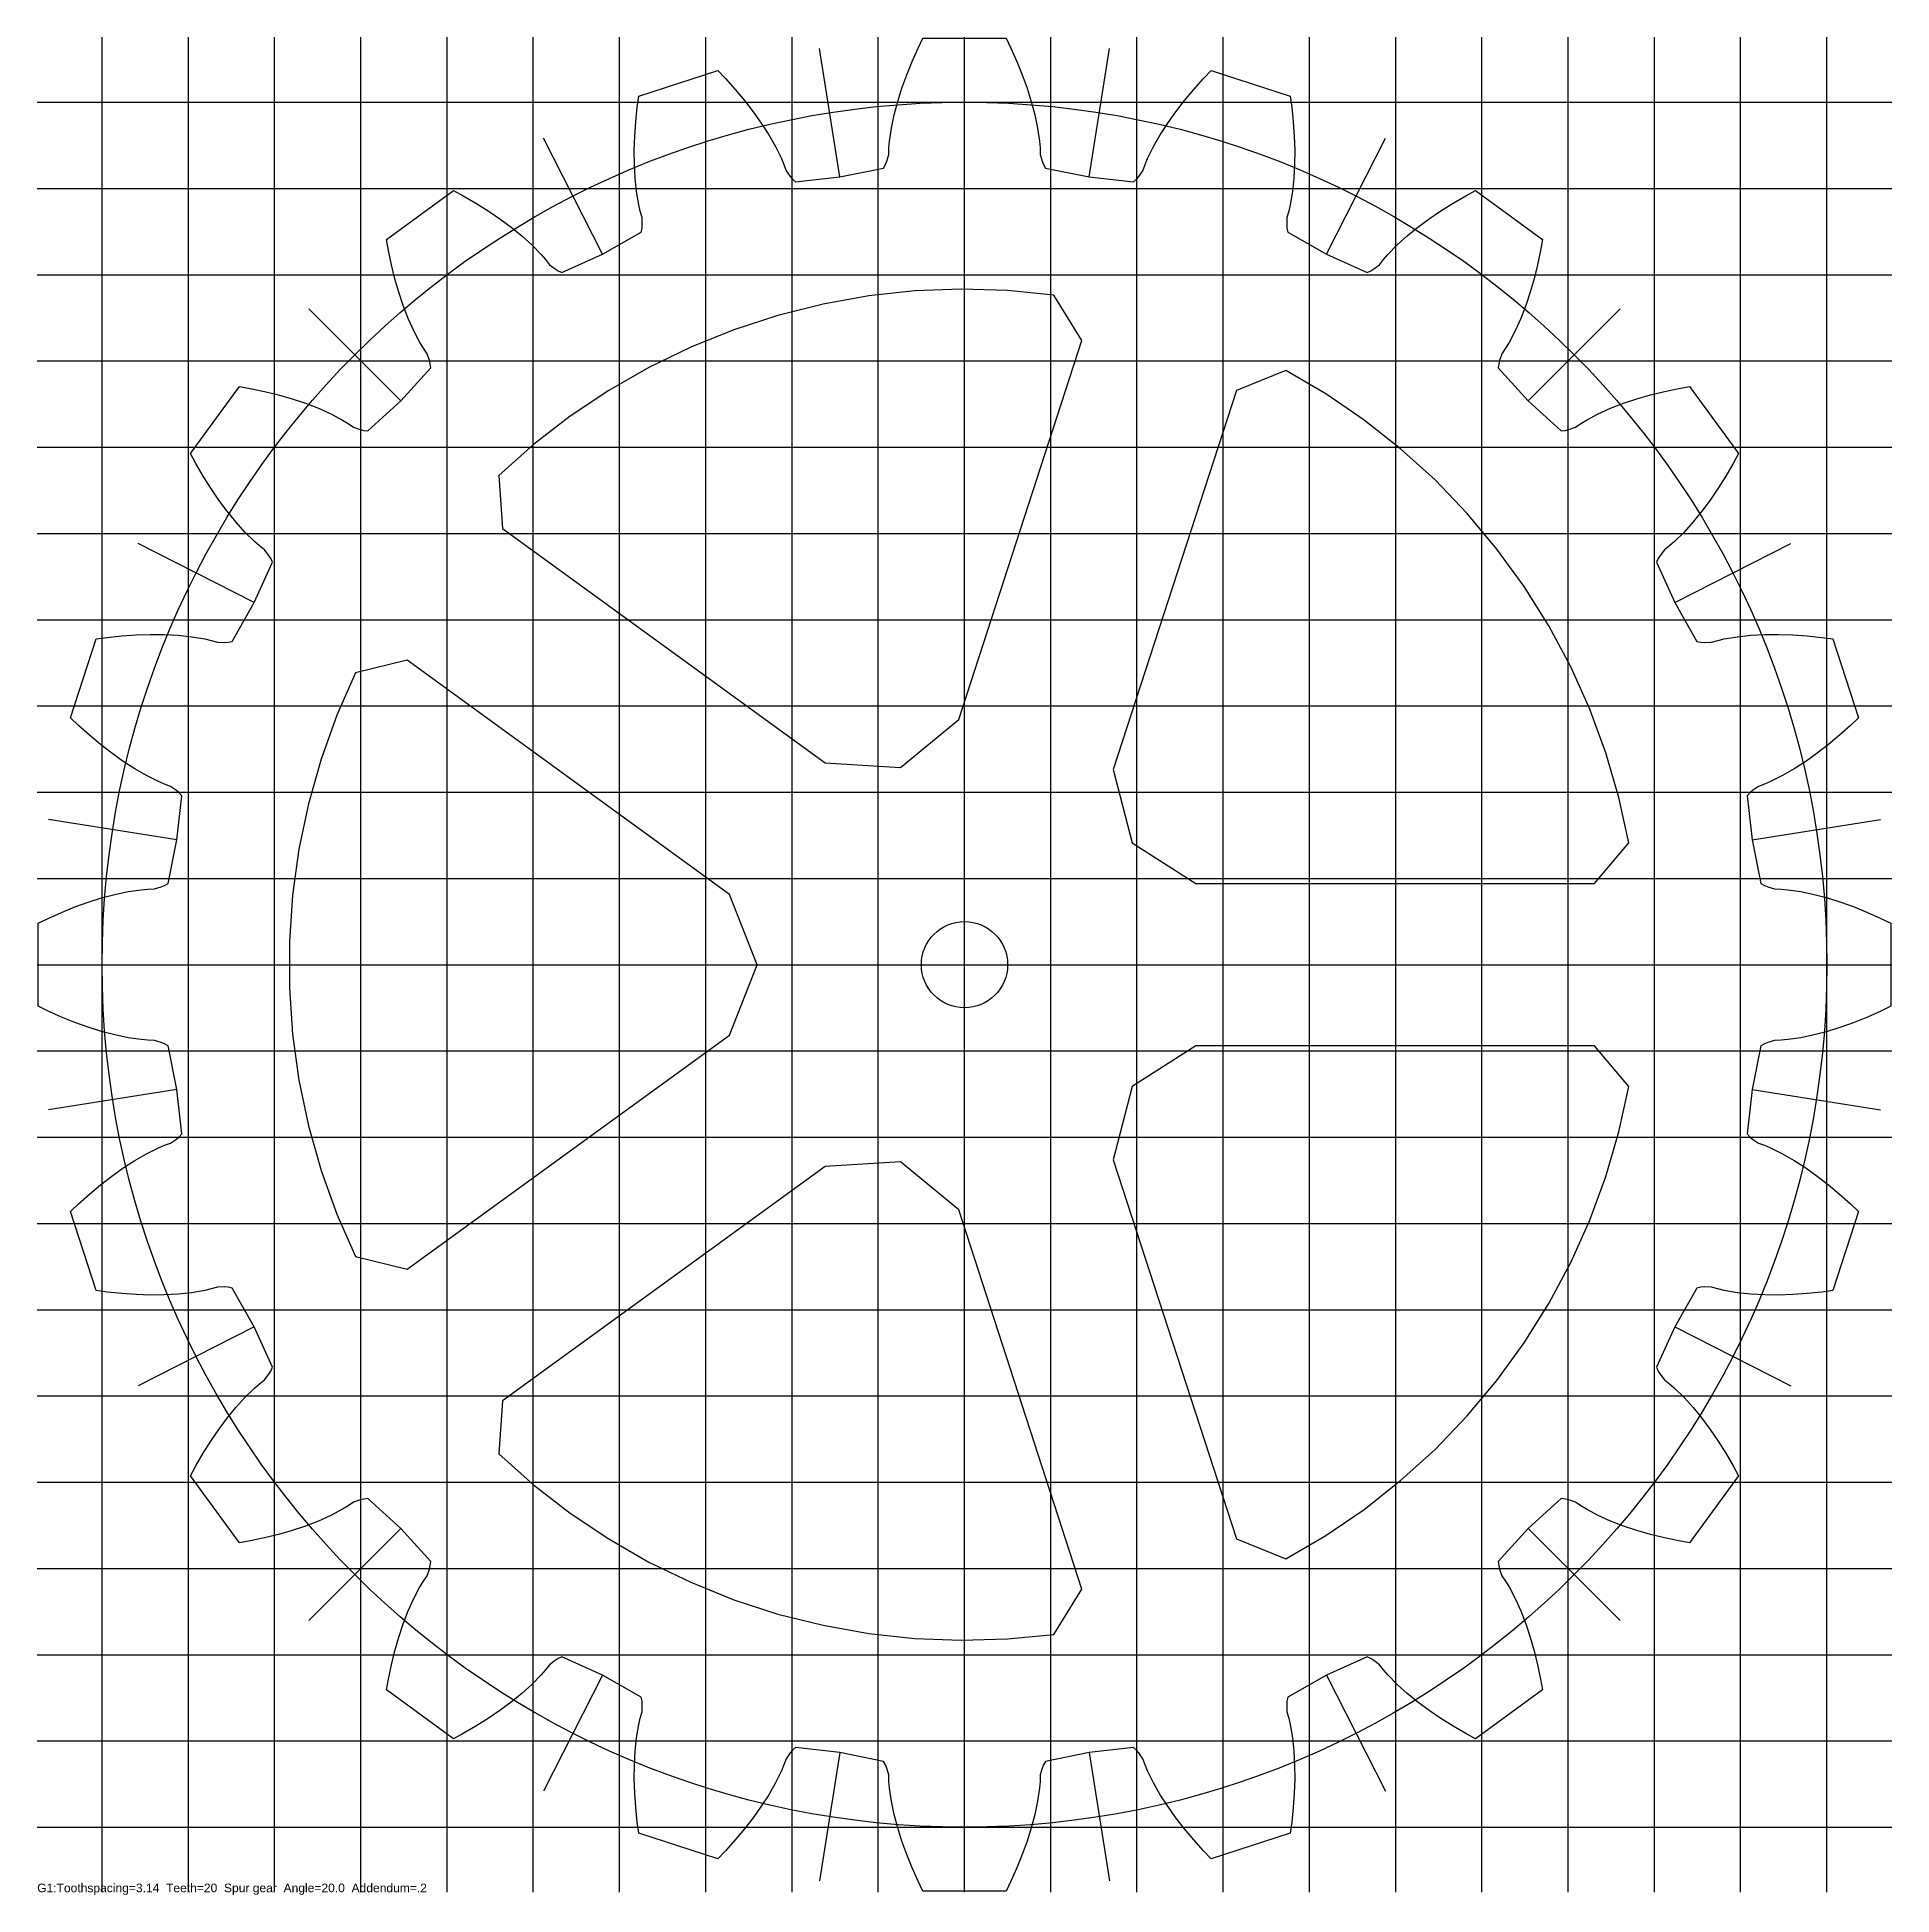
# Model space of a CAD drawing. Extents: x 0 to 21.5, y 0 to 21.5.
import ezdxf

# ---------------------------------------------------------------- set-up
doc = ezdxf.new("R2010")
doc.units = 0
doc.layers.add('labels', color=1, linetype='Continuous')
doc.styles.add('ARIAL', font='Arial.ttf')

msp = doc.modelspace()

# ---------------------------------------------------------------- linework, layer by layer
at = {"layer": 'a'}
for p, q in [((10.75367, 7.16911), (10.75367, 14.33822)), ((7.16911, 10.75367), (14.33822, 10.75367))]:
    msp.add_line(p, q, dxfattribs=at)
for points in [[(19.88616, 12.20011), (19.9899, 11.69442), (20.03013, 11.67088), (20.06949, 11.65563), (20.14747, 11.63175), (20.22339, 11.6293), (20.29967, 11.62272), (20.45299, 11.60041), (20.60701, 11.56814), (20.76149, 11.5273), (20.91625, 11.47871), (21.07114, 11.42291), (21.226, 11.36028), (21.3807, 11.29111), (21.49656, 11.23508), (21.49656, 10.27226), (21.3807, 10.21623), (21.226, 10.14706), (21.07114, 10.08443), (20.91625, 10.02863), (20.76149, 9.98004), (20.60701, 9.9392), (20.45299, 9.90693), (20.29967, 9.88461), (20.22339, 9.87803), (20.14747, 9.87559), (20.06949, 9.8517), (20.03013, 9.83646), (19.9899, 9.81291), (19.88616, 9.30722), (19.88616, 9.30722), (19.82855, 8.79423), (19.85954, 8.7594), (19.89226, 8.73274), (19.95904, 8.68593), (20.03049, 8.66014), (20.10101, 8.63031), (20.23993, 8.56171), (20.37644, 8.48342), (20.51074, 8.39684), (20.64291, 8.30281), (20.77297, 8.20188), (20.9009, 8.09446), (21.02666, 7.98087), (21.11952, 7.89178), (20.822, 6.97609), (20.6945, 6.9586), (20.52599, 6.94062), (20.35936, 6.92891), (20.19481, 6.9237), (20.03261, 6.92531), (19.87307, 6.93421), (19.71662, 6.95111), (19.56391, 6.97727), (19.48932, 6.99459), (19.41636, 7.01572), (19.33482, 7.0171), (19.29268, 7.01477), (19.24713, 7.00481), (18.99221, 6.55592), (18.99221, 6.55592), (18.7789, 6.08584), (18.79761, 6.04314), (18.82049, 6.00767), (18.86954, 5.94252), (18.92952, 5.89591), (18.98737, 5.84575), (19.09829, 5.73758), (19.20392, 5.62093), (19.3049, 5.49709), (19.40154, 5.36682), (19.49404, 5.23064), (19.58252, 5.08894), (19.66702, 4.94205), (19.72781, 4.82862), (19.16188, 4.04969), (19.03522, 4.07245), (18.8694, 4.10743), (18.70731, 4.14779), (18.5492, 4.19368), (18.39544, 4.24534), (18.24646, 4.3031), (18.10289, 4.36752), (17.96573, 4.43959), (17.90015, 4.4791), (17.83729, 4.52175), (17.76016, 4.54826), (17.71936, 4.55906), (17.67297, 4.56366), (17.29181, 4.21552), (17.29181, 4.21552), (16.94367, 3.83436), (16.94827, 3.78797), (16.95907, 3.74717), (16.98559, 3.67005), (17.02823, 3.60719), (17.06775, 3.5416), (17.13982, 3.40445), (17.20424, 3.26088), (17.262, 3.11189), (17.31366, 2.95813), (17.35955, 2.80003), (17.39991, 2.63793), (17.43488, 2.47211), (17.45765, 2.34545), (16.67871, 1.77953), (16.56529, 1.84032), (16.41839, 1.92482), (16.2767, 2.01329), (16.14052, 2.10579), (16.01024, 2.20244), (15.8864, 2.30341), (15.76976, 2.40905), (15.66159, 2.51997), (15.61143, 2.57782), (15.56482, 2.6378), (15.49966, 2.68685), (15.4642, 2.70973), (15.4215, 2.72844), (14.95141, 2.51513), (14.95141, 2.51513), (14.50253, 2.2602), (14.49257, 2.21466), (14.49023, 2.17252), (14.49162, 2.09098), (14.51275, 2.01802), (14.53007, 1.94343), (14.55622, 1.79072), (14.57312, 1.63426), (14.58202, 1.47472), (14.58363, 1.31252), (14.57843, 1.14798), (14.56672, 0.98134), (14.54874, 0.81283), (14.53125, 0.68534), (13.61556, 0.38781), (13.52647, 0.48068), (13.41288, 0.60644), (13.30546, 0.73437), (13.20452, 0.86442), (13.11049, 0.9966), (13.02392, 1.1309), (12.94563, 1.2674), (12.87703, 1.40632), (12.84719, 1.47684), (12.82141, 1.54829), (12.77459, 1.61507), (12.74794, 1.64779), (12.71311, 1.67878), (12.20011, 1.62117), (12.20011, 1.62117), (11.69442, 1.51744), (11.67088, 1.4772), (11.65563, 1.43785), (11.63175, 1.35987), (11.6293, 1.28395), (11.62272, 1.20766), (11.60041, 1.05434), (11.56814, 0.90032), (11.5273, 0.74584), (11.47871, 0.59108), (11.42291, 0.4362), (11.36028, 0.28134), (11.29111, 0.12663), (11.23508, 0.01078), (10.27226, 0.01078), (10.21623, 0.12663), (10.14706, 0.28134), (10.08443, 0.4362), (10.02863, 0.59108), (9.98004, 0.74584), (9.9392, 0.90032), (9.90693, 1.05434), (9.88461, 1.20766), (9.87803, 1.28395), (9.87559, 1.35987), (9.8517, 1.43785), (9.83646, 1.4772), (9.81291, 1.51744), (9.30722, 1.62117), (9.30722, 1.62117), (8.79423, 1.67878), (8.7594, 1.64779), (8.73274, 1.61507), (8.68593, 1.54829), (8.66014, 1.47684), (8.63031, 1.40632), (8.56171, 1.2674), (8.48342, 1.1309), (8.39684, 0.9966), (8.30281, 0.86442), (8.20188, 0.73437), (8.09446, 0.60644), (7.98087, 0.48068), (7.89178, 0.38781), (6.97609, 0.68534), (6.9586, 0.81283), (6.94062, 0.98134), (6.92891, 1.14798), (6.9237, 1.31252), (6.92531, 1.47472), (6.93421, 1.63426), (6.95111, 1.79072), (6.97727, 1.94343), (6.99459, 2.01802), (7.01572, 2.09098), (7.0171, 2.17252), (7.01477, 2.21466), (7.00481, 2.2602), (6.55592, 2.51513), (6.55592, 2.51513), (6.08584, 2.72844), (6.04314, 2.70973), (6.00767, 2.68685), (5.94252, 2.6378), (5.89591, 2.57782), (5.84575, 2.51997), (5.73758, 2.40905), (5.62093, 2.30341), (5.49709, 2.20244), (5.36682, 2.10579), (5.23064, 2.01329), (5.08894, 1.92482), (4.94205, 1.84032), (4.82862, 1.77953), (4.04969, 2.34545), (4.07245, 2.47211), (4.10743, 2.63793), (4.14779, 2.80003), (4.19368, 2.95813), (4.24534, 3.11189), (4.3031, 3.26088), (4.36752, 3.40445), (4.43959, 3.5416), (4.4791, 3.60719), (4.52175, 3.67005), (4.54826, 3.74717), (4.55906, 3.78797), (4.56366, 3.83436), (4.21552, 4.21552), (4.21552, 4.21552), (3.83436, 4.56366), (3.78797, 4.55906), (3.74717, 4.54826), (3.67005, 4.52175), (3.60719, 4.4791), (3.5416, 4.43959), (3.40445, 4.36752), (3.26088, 4.3031), (3.11189, 4.24534), (2.95813, 4.19368), (2.80003, 4.14779), (2.63793, 4.10743), (2.47211, 4.07245), (2.34545, 4.04969), (1.77953, 4.82862), (1.84032, 4.94205), (1.92482, 5.08894), (2.01329, 5.23064), (2.10579, 5.36682), (2.20244, 5.49709), (2.30341, 5.62093), (2.40905, 5.73758), (2.51997, 5.84575), (2.57782, 5.89591), (2.6378, 5.94252), (2.68685, 6.00767), (2.70973, 6.04314), (2.72844, 6.08584), (2.51513, 6.55592), (2.51513, 6.55592), (2.2602, 7.00481), (2.21466, 7.01477), (2.17252, 7.0171), (2.09098, 7.01572), (2.01802, 6.99459), (1.94343, 6.97727), (1.79072, 6.95111), (1.63426, 6.93421), (1.47472, 6.92531), (1.31252, 6.9237), (1.14798, 6.92891), (0.98134, 6.94062), (0.81283, 6.9586), (0.68534, 6.97609), (0.38781, 7.89178), (0.48068, 7.98087), (0.60644, 8.09446), (0.73437, 8.20188), (0.86442, 8.30281), (0.9966, 8.39684), (1.1309, 8.48342), (1.2674, 8.56171), (1.40632, 8.63031), (1.47684, 8.66014), (1.54829, 8.68593), (1.61507, 8.73274), (1.64779, 8.7594), (1.67878, 8.79423), (1.62117, 9.30722), (1.62117, 9.30722), (1.51744, 9.81291), (1.4772, 9.83646), (1.43785, 9.8517), (1.35987, 9.87559), (1.28395, 9.87803), (1.20766, 9.88461), (1.05434, 9.90693), (0.90032, 9.9392), (0.74584, 9.98004), (0.59108, 10.02863), (0.4362, 10.08443), (0.28134, 10.14706), (0.12663, 10.21623), (0.01078, 10.27226), (0.01078, 11.23508), (0.12663, 11.29111), (0.28134, 11.36028), (0.4362, 11.42291), (0.59108, 11.47871), (0.74584, 11.5273), (0.90032, 11.56814), (1.05434, 11.60041), (1.20766, 11.62272), (1.28395, 11.6293), (1.35987, 11.63175), (1.43785, 11.65563), (1.4772, 11.67088), (1.51744, 11.69442), (1.62117, 12.20011), (1.62117, 12.20011), (1.67878, 12.71311), (1.64779, 12.74794), (1.61507, 12.77459), (1.54829, 12.82141), (1.47684, 12.84719), (1.40632, 12.87703), (1.2674, 12.94563), (1.1309, 13.02392), (0.9966, 13.11049), (0.86442, 13.20452), (0.73437, 13.30546), (0.60644, 13.41288), (0.48068, 13.52647), (0.38781, 13.61556), (0.68534, 14.53125), (0.81283, 14.54874), (0.98134, 14.56672), (1.14798, 14.57843), (1.31252, 14.58363), (1.47472, 14.58202), (1.63426, 14.57312), (1.79072, 14.55622), (1.94343, 14.53007), (2.01802, 14.51275), (2.09098, 14.49162), (2.17252, 14.49023), (2.21466, 14.49257), (2.2602, 14.50253), (2.51513, 14.95141), (2.51513, 14.95141), (2.72844, 15.4215), (2.70973, 15.4642), (2.68685, 15.49966), (2.6378, 15.56482), (2.57782, 15.61143), (2.51997, 15.66159), (2.40905, 15.76976), (2.30341, 15.8864), (2.20244, 16.01024), (2.10579, 16.14052), (2.01329, 16.2767), (1.92482, 16.41839), (1.84032, 16.56529), (1.77953, 16.67871), (2.34545, 17.45765), (2.47211, 17.43488), (2.63793, 17.39991), (2.80003, 17.35955), (2.95813, 17.31366), (3.11189, 17.262), (3.26088, 17.20424), (3.40445, 17.13982), (3.5416, 17.06775), (3.60719, 17.02823), (3.67005, 16.98559), (3.74717, 16.95907), (3.78797, 16.94827), (3.83436, 16.94367), (4.21552, 17.29181), (4.21552, 17.29181), (4.56366, 17.67297), (4.55906, 17.71936), (4.54826, 17.76016), (4.52175, 17.83729), (4.4791, 17.90015), (4.43959, 17.96573), (4.36752, 18.10289), (4.3031, 18.24646), (4.24534, 18.39544), (4.19368, 18.5492), (4.14779, 18.70731), (4.10743, 18.8694), (4.07245, 19.03522), (4.04969, 19.16188), (4.82862, 19.72781), (4.94205, 19.66702), (5.08894, 19.58252), (5.23064, 19.49404), (5.36682, 19.40154), (5.49709, 19.3049), (5.62093, 19.20392), (5.73758, 19.09829), (5.84575, 18.98737), (5.89591, 18.92952), (5.94252, 18.86954), (6.00767, 18.82049), (6.04314, 18.79761), (6.08584, 18.7789), (6.55592, 18.99221), (6.55592, 18.99221), (7.00481, 19.24713), (7.01477, 19.29268), (7.0171, 19.33482), (7.01572, 19.41636), (6.99459, 19.48932), (6.97727, 19.56391), (6.95111, 19.71662), (6.93421, 19.87307), (6.92531, 20.03261), (6.9237, 20.19481), (6.92891, 20.35936), (6.94062, 20.52599), (6.9586, 20.6945), (6.97609, 20.822), (7.89178, 21.11952), (7.98087, 21.02666), (8.09446, 20.9009), (8.20188, 20.77297), (8.30281, 20.64291), (8.39684, 20.51074), (8.48342, 20.37644), (8.56171, 20.23993), (8.63031, 20.10101), (8.66014, 20.03049), (8.68593, 19.95904), (8.73274, 19.89226), (8.7594, 19.85954), (8.79423, 19.82855), (9.30722, 19.88616), (9.30722, 19.88616), (9.81291, 19.9899), (9.83646, 20.03013), (9.8517, 20.06949), (9.87559, 20.14747), (9.87803, 20.22339), (9.88461, 20.29967), (9.90693, 20.45299), (9.9392, 20.60701), (9.98004, 20.76149), (10.02863, 20.91625), (10.08443, 21.07114), (10.14706, 21.226), (10.21623, 21.3807), (10.27226, 21.49656), (11.23508, 21.49656), (11.29111, 21.3807), (11.36028, 21.226), (11.42291, 21.07114), (11.47871, 20.91625), (11.5273, 20.76149), (11.56814, 20.60701), (11.60041, 20.45299), (11.62272, 20.29967), (11.6293, 20.22339), (11.63175, 20.14747), (11.65563, 20.06949), (11.67088, 20.03013), (11.69442, 19.9899), (12.20011, 19.88616), (12.20011, 19.88616), (12.71311, 19.82855), (12.74794, 19.85954), (12.77459, 19.89226), (12.82141, 19.95904), (12.84719, 20.03049), (12.87703, 20.10101), (12.94563, 20.23993), (13.02392, 20.37644), (13.11049, 20.51074), (13.20452, 20.64291), (13.30546, 20.77297), (13.41288, 20.9009), (13.52647, 21.02666), (13.61556, 21.11952), (14.53125, 20.822), (14.54874, 20.6945), (14.56672, 20.52599), (14.57843, 20.35936), (14.58363, 20.19481), (14.58202, 20.03261), (14.57312, 19.87307), (14.55622, 19.71662), (14.53007, 19.56391), (14.51275, 19.48932), (14.49162, 19.41636), (14.49023, 19.33482), (14.49257, 19.29268), (14.50253, 19.24713), (14.95141, 18.99221), (14.95141, 18.99221), (15.4215, 18.7789), (15.4642, 18.79761), (15.49966, 18.82049), (15.56482, 18.86954), (15.61143, 18.92952), (15.66159, 18.98737), (15.76976, 19.09829), (15.8864, 19.20392), (16.01024, 19.3049), (16.14052, 19.40154), (16.2767, 19.49404), (16.41839, 19.58252), (16.56529, 19.66702), (16.67871, 19.72781), (17.45765, 19.16188), (17.43488, 19.03522), (17.39991, 18.8694), (17.35955, 18.70731), (17.31366, 18.5492), (17.262, 18.39544), (17.20424, 18.24646), (17.13982, 18.10289), (17.06775, 17.96573), (17.02823, 17.90015), (16.98559, 17.83729), (16.95907, 17.76016), (16.94827, 17.71936), (16.94367, 17.67297), (17.29181, 17.29181), (17.29181, 17.29181), (17.67297, 16.94367), (17.71936, 16.94827), (17.76016, 16.95907), (17.83729, 16.98559), (17.90015, 17.02823), (17.96573, 17.06775), (18.10289, 17.13982), (18.24646, 17.20424), (18.39544, 17.262), (18.5492, 17.31366), (18.70731, 17.35955), (18.8694, 17.39991), (19.03522, 17.43488), (19.16188, 17.45765), (19.72781, 16.67871), (19.66702, 16.56529), (19.58252, 16.41839), (19.49404, 16.2767), (19.40154, 16.14052), (19.3049, 16.01024), (19.20392, 15.8864), (19.09829, 15.76976), (18.98737, 15.66159), (18.92952, 15.61143), (18.86954, 15.56482), (18.82049, 15.49966), (18.79761, 15.4642), (18.7789, 15.4215), (18.99221, 14.95141), (18.99221, 14.95141), (19.24713, 14.50253), (19.29268, 14.49257), (19.33482, 14.49023), (19.41636, 14.49162), (19.48932, 14.51275), (19.56391, 14.53007), (19.71662, 14.55622), (19.87307, 14.57312), (20.03261, 14.58202), (20.19481, 14.58363), (20.35936, 14.57843), (20.52599, 14.56672), (20.6945, 14.54874), (20.822, 14.53125), (21.11952, 13.61556), (21.02666, 13.52647), (20.9009, 13.41288), (20.77297, 13.30546), (20.64291, 13.20452), (20.51074, 13.11049), (20.37644, 13.02392), (20.23993, 12.94563), (20.10101, 12.87703), (20.03049, 12.84719), (19.95904, 12.82141), (19.89226, 12.77459), (19.85954, 12.74794), (19.82855, 12.71311), (19.88616, 12.20011)], [(10.68673, 13.59759), (12.11452, 17.99187), (11.7898, 18.51745), (11.25407, 18.57028), (10.71597, 18.58619), (10.17804, 18.5651), (9.64284, 18.50711), (9.11289, 18.4125), (8.59068, 18.28171), (8.07869, 18.11535), (7.57934, 17.91422), (7.09498, 17.67927), (6.62791, 17.4116), (6.18033, 17.11247), (5.75435, 16.78331), (5.35198, 16.42567), (5.3982, 15.80961), (9.1362, 13.09379), (10.01043, 13.04111)], [(13.43772, 11.69615), (18.05813, 11.69615), (18.45765, 12.16738), (18.34234, 12.69323), (18.19119, 13.20991), (18.00491, 13.71499), (17.78437, 14.20607), (17.53062, 14.68085), (17.24486, 15.13708), (16.92843, 15.57261), (16.58284, 15.98536), (16.20971, 16.37341), (15.8108, 16.73491), (15.38801, 17.06815), (14.94333, 17.37157), (14.47885, 17.64372), (13.90722, 17.40939), (12.47943, 13.01511), (12.69948, 12.16738)], [(8.02825, 11.56883), (4.29026, 14.28465), (3.69006, 14.13823), (3.47426, 13.64504), (3.29284, 13.13819), (3.14667, 12.62008), (3.03644, 12.09316), (2.96266, 11.5599), (2.92568, 11.02284), (2.92568, 10.4845), (2.96266, 9.94744), (3.03644, 9.41418), (3.14667, 8.88725), (3.29284, 8.36914), (3.47426, 7.86229), (3.69006, 7.3691), (4.29026, 7.22269), (8.02825, 9.9385), (8.34851, 10.75367)], [(12.47943, 8.49223), (13.90722, 4.09795), (14.47885, 3.86361), (14.94333, 4.13577), (15.38801, 4.43918), (15.8108, 4.77243), (16.20971, 5.13393), (16.58284, 5.52197), (16.92843, 5.93473), (17.24486, 6.37025), (17.53062, 6.82648), (17.78437, 7.30126), (18.00491, 7.79235), (18.19119, 8.29743), (18.34234, 8.81411), (18.45765, 9.33995), (18.05813, 9.81119), (13.43772, 9.81119), (12.69948, 9.33995)], [(9.1362, 8.41354), (5.3982, 5.69773), (5.35198, 5.08166), (5.75435, 4.72402), (6.18033, 4.39486), (6.62791, 4.09574), (7.09498, 3.82807), (7.57934, 3.59312), (8.07869, 3.39199), (8.59068, 3.22563), (9.11289, 3.09484), (9.64284, 3.00022), (10.17804, 2.94223), (10.71597, 2.92114), (11.25407, 2.93705), (11.7898, 2.98989), (12.11452, 3.51547), (10.68673, 7.90975), (10.01043, 8.46623)]]:
    msp.add_lwpolyline(points, close=True, dxfattribs=at)
msp.add_circle((10.75367, 10.75367), 0.5, dxfattribs=at)
at = {"layer": 'b'}
for p, q in [((0.75367, 0), (0.75367, 21.50734)), ((1.75367, 0), (1.75367, 21.50734)), ((2.75367, 0), (2.75367, 21.50734)), ((3.75367, 0), (3.75367, 21.50734)), ((4.75367, 0), (4.75367, 21.50734)), ((5.75367, 0), (5.75367, 21.50734)), ((6.75367, 0), (6.75367, 21.50734)), ((7.75367, 0), (7.75367, 21.50734)), ((8.75367, 0), (8.75367, 21.50734)), ((9.75367, 0), (9.75367, 21.50734)), ((10.75367, 0), (10.75367, 21.50734)), ((11.75367, 0), (11.75367, 21.50734)), ((12.75367, 0), (12.75367, 21.50734)), ((13.75367, 0), (13.75367, 21.50734)), ((14.75367, 0), (14.75367, 21.50734)), ((15.75367, 0), (15.75367, 21.50734)), ((16.75367, 0), (16.75367, 21.50734)), ((17.75367, 0), (17.75367, 21.50734)), ((18.75367, 0), (18.75367, 21.50734)), ((19.75367, 0), (19.75367, 21.50734)), ((20.75367, 0), (20.75367, 21.50734)), ((0, 20.75367), (21.50734, 20.75367)), ((0, 19.75367), (21.50734, 19.75367)), ((0, 18.75367), (21.50734, 18.75367)), ((0, 17.75367), (21.50734, 17.75367)), ((0, 16.75367), (21.50734, 16.75367)), ((0, 15.75367), (21.50734, 15.75367)), ((0, 14.75367), (21.50734, 14.75367)), ((0, 13.75367), (21.50734, 13.75367)), ((0, 12.75367), (21.50734, 12.75367)), ((0, 11.75367), (21.50734, 11.75367)), ((0, 10.75367), (21.50734, 10.75367)), ((0, 9.75367), (21.50734, 9.75367)), ((0, 8.75367), (21.50734, 8.75367)), ((0, 7.75367), (21.50734, 7.75367)), ((0, 6.75367), (21.50734, 6.75367)), ((0, 5.75367), (21.50734, 5.75367)), ((0, 4.75367), (21.50734, 4.75367)), ((0, 3.75367), (21.50734, 3.75367)), ((0, 2.75367), (21.50734, 2.75367)), ((0, 1.75367), (21.50734, 1.75367)), ((0, 0.75367), (21.50734, 0.75367))]:
    msp.add_line(p, q, dxfattribs=at)
at = {"layer": 'c'}
for p, q in [((9.30722, 19.88616), (9.07142, 21.37494)), ((12.20011, 19.88616), (12.43591, 21.37494)), ((6.55592, 18.99221), (5.8716, 20.33526)), ((14.95141, 18.99221), (15.63573, 20.33526)), ((4.21552, 17.29181), (3.14968, 18.35766)), ((17.29181, 17.29181), (18.35766, 18.35766)), ((2.51513, 14.95141), (1.17208, 15.63573)), ((18.99221, 14.95141), (20.33526, 15.63573)), ((1.62117, 12.20011), (0.1324, 12.43591)), ((19.88616, 12.20011), (21.37494, 12.43591)), ((1.62117, 9.30722), (0.1324, 9.07142)), ((19.88616, 9.30722), (21.37494, 9.07142)), ((2.51513, 6.55592), (1.17208, 5.8716)), ((18.99221, 6.55592), (20.33526, 5.8716)), ((4.21552, 4.21552), (3.14968, 3.14968)), ((17.29181, 4.21552), (18.35766, 3.14968)), ((6.55592, 2.51513), (5.8716, 1.17208)), ((14.95141, 2.51513), (15.63573, 1.17208)), ((9.30722, 1.62117), (9.07142, 0.1324)), ((12.20011, 1.62117), (12.43591, 0.1324))]:
    msp.add_line(p, q, dxfattribs=at)
msp.add_circle((10.75367, 10.75367), 10, dxfattribs=at)

# ---------------------------------------------------------------- texts
at = {"layer": 'labels', "style": 'ARIAL'}
msp.add_text('G1:Toothspacing=3.14  Teeth=20  Spur gear  Angle=20.0  Addendum=.2', height=0.1, dxfattribs=at).set_placement((0, 0))

doc.saveas('drawing.dxf')
